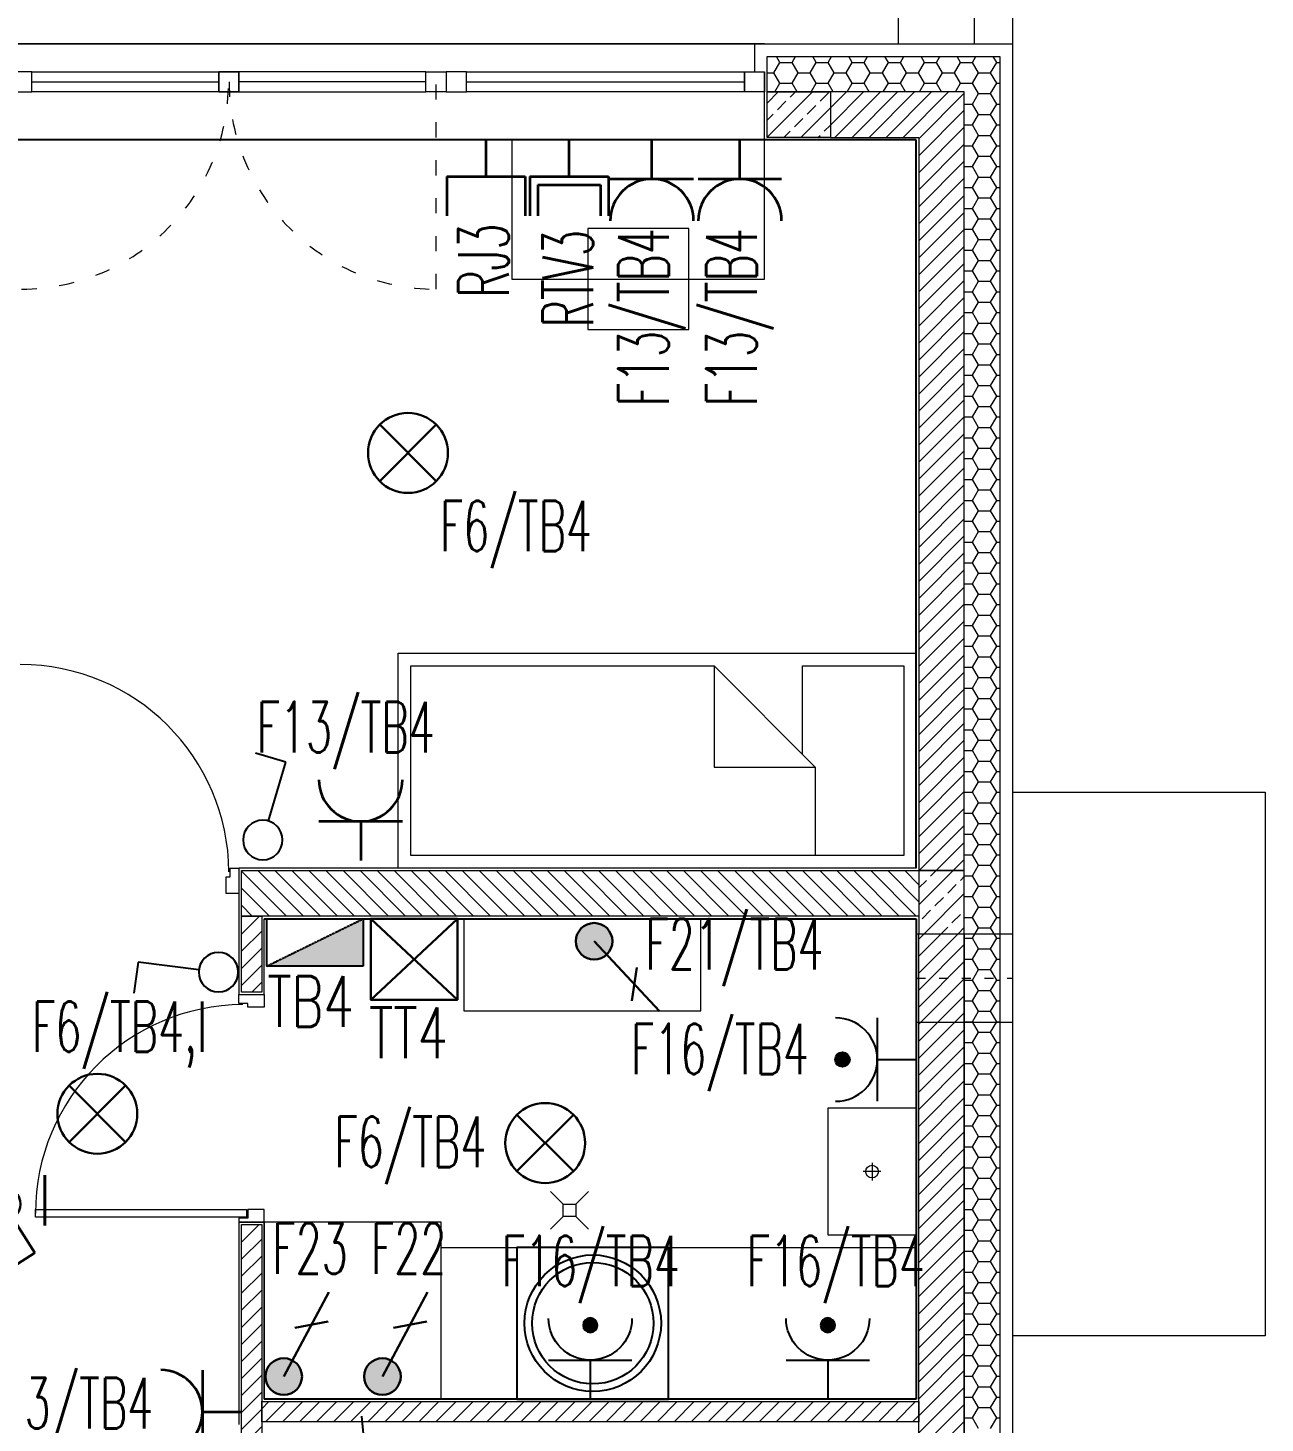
# Model space of a CAD drawing. Header units: millimetres. Extents: x 1780 to 154263, y -7240 to 17216.
# Drawn here: x 77399 to 77889, y 4032 to 4584 of the extents above; entities that cross this region are included whole.
import ezdxf

# ---------------------------------------------------------------- set-up
doc = ezdxf.new("R2010")
doc.units = ezdxf.units.MM
doc.linetypes.add('ACAD_ISO03W100', pattern=[30, 12, -18])
doc.linetypes.add('DASHED2', pattern=[0.375, 0.25, -0.125])
for name, color, linetype, lineweight in [('2d_SX_aranżacja drukowana', 200, 'Continuous', 5), ('2d_SX_aranżacja niedrukowana', 191, 'Continuous', 5), ('2d_SX_gruba przekroje', 90, 'Continuous', 20), ('2d_SX_instalacje', 200, 'Continuous', 9), ('2d_SX_instalacje szkic - wentylacja nawiew', 170, 'Continuous', 5), ('2d_SX_przebicia', 96, 'Continuous', 13), ('2d_SX_stolarka drzwiowa', 211, 'Continuous', 5), ('2d_SX_stolarka okienna', 5, 'Continuous', 5), ('2d_SX_stolarka okznaczenia', 251, 'Continuous', 5), ('2d_SX_szraf', 251, 'Continuous', 0), ('2d_SX_warstwy', 181, 'Continuous', 9), ('2d_SX_widok', 10, 'Continuous', 9)]:
    doc.layers.add(name, color=color, linetype=linetype, lineweight=lineweight)
doc.layers.add('2d_SX_powierzchnia', color=251, linetype='Continuous', plot=False)
doc.layers.add('2d_SX_rewizja 18 września', color=210, linetype='Continuous')
doc.layers.add('60 instalacje elektryka', color=10, linetype='Continuous')
doc.styles.add('OPIS', font='simplex.shx', dxfattribs={"width": 0.7, "height": 4})

# ---------------------------------------------------------------- blocks, each defined once
blk = doc.blocks.new('PDKLD A2')
at = {"layer": '2d_SX_szraf'}
h = blk.add_hatch(dxfattribs=at)
h.set_pattern_fill('ANSI31', color=8, scale=1.5, angle=180, style=0)
h.set_pattern_definition([(45, (8803.4214, -14783.1416), (-3.36759605, 3.36759605), [])])
h.paths.add_polyline_path([(82724, -11987.24), (82716, -11987.24), (82716, -11957.24), (82724, -11957.24)])
h = blk.add_hatch(dxfattribs=at)
h.set_pattern_fill('ANSI31', color=8, scale=1.5, angle=180, style=0)
h.set_pattern_definition([(45, (8803.4214, -14696.1416), (-3.36759605, 3.36759605), [])])
h.paths.add_polyline_path([(82724, -12207.24), (82716, -12207.24), (82716, -12079.24), (82724, -12079.24)])
h = blk.add_hatch(dxfattribs=at)
h.set_pattern_fill('ANSI31', color=8, scale=1.5, angle=90, style=0)
h.set_pattern_definition([(45, (8770.9214, -14573.4844), (-3.36759605, 3.36759605), [])])
h.paths.add_polyline_path([(82724, -12157.24), (82724, -12149.24), (82984, -12149.24), (82984, -12157.24)])
at = {"color": 8}
blk.add_lwpolyline([(82885, -12148.24), (82885, -12088.24), (82825, -12088.24), (82825, -12148.24), (82885, -12148.24)], close=True, dxfattribs=at)
for radius in [27, 24]:
    blk.add_circle((82855, -12118.24), radius, dxfattribs=at)
at = {"layer": '2d_SX_aranżacja drukowana', "color": 8, "ltscale": 5}
for p, q in [((82803.99, -11958.24), (82803.99, -11994.74)), ((82897.69, -11994.74), (82897.69, -11958.24)), ((82983, -11958.24), (82923, -11958.24)), ((82983, -12038.24), (82983, -11958.24)), ((82803.99, -11994.74), (82897.69, -11994.74)), ((82725, -12078.26), (82725, -12148.26)), ((82795, -12078.26), (82725, -12078.26)), ((82795, -12148.26), (82795, -12078.26)), ((82725, -12148.26), (82795, -12148.26))]:
    blk.add_line(p, q, dxfattribs=at)
blk.add_lwpolyline([(82948, -12083.24), (82983, -12083.24), (82983, -12033.24), (82948, -12033.24)], close=True, dxfattribs=at)
for points in [[(82965.5, -12054.74), (82965.5, -12061.74)], [(82969, -12058.24), (82962, -12058.24)]]:
    blk.add_lwpolyline(points, dxfattribs=at)
blk.add_circle((82965.5, -12058.24), 2.5, dxfattribs=at)
at = {"layer": '2d_SX_aranżacja niedrukowana', "color": 8}
for p, q in [((82795, -12088.24), (82795, -12088.24)), ((82795, -12088.24), (82983, -12088.24)), ((82983, -12088.24), (82983, -12088.24)), ((82983, -12088.24), (82983, -12088.24)), ((82983, -12088.24), (82983, -12088.24))]:
    blk.add_line(p, q, dxfattribs=at)
for points in [[(82823, -11650.24), (82823, -11705.24), (82923, -11705.24), (82923, -11650.24)], [(82893, -11725.24), (82893, -11685.24), (82853, -11685.24), (82853, -11725.24)], [(82778, -11938.24), (82778, -11853.24), (82983, -11853.24), (82983, -11938.24)]]:
    blk.add_lwpolyline(points, close=True, dxfattribs=at)
for points in [[(82943, -11933.24), (82783, -11933.24), (82783, -11858.24), (82903, -11858.24)], [(82903, -11858.24), (82943, -11898.24)], [(82903, -11858.24), (82903, -11898.24), (82943, -11898.24)], [(82938, -11893.24), (82938, -11858.24), (82978, -11858.24), (82978, -11933.24), (82943, -11933.24)], [(82943, -11898.24), (82943, -11933.24)]]:
    blk.add_lwpolyline(points, dxfattribs=at)
at = {"layer": '2d_SX_gruba przekroje', "color": 8}
for p, q in [((82923, -11612.24), (82919, -11612.24)), ((82919, -11612.24), (82919, -11623.24)), ((82923, -11612.24), (83021, -11612.24)), ((83021, -11612.24), (83021, -12711.24)), ((82919, -11623.24), (82923, -11623.24)), ((82923, -11650.24), (82923, -11623.24)), ((82983, -11650.24), (82923, -11650.24)), ((82983, -11938.24), (82983, -11650.24)), ((82725, -11938.24), (82715, -11938.24)), ((82715, -11938.24), (82715, -11988.24)), ((82983, -11938.24), (82725, -11938.24)), ((82725, -11988.24), (82725, -11958.24)), ((82725, -11958.24), (82983, -11958.24)), ((82983, -12148.24), (82983, -11958.24)), ((82715, -11988.24), (82725, -11988.24)), ((82725, -12078.24), (82715, -12078.24)), ((82715, -12078.24), (82715, -12148.24)), ((82725, -12148.24), (82725, -12078.24)), ((82715, -12148.24), (82715, -12158.24)), ((82983, -12148.24), (82725, -12148.24))]:
    blk.add_line(p, q, dxfattribs=at)
at = {"layer": '2d_SX_instalacje', "color": 8}
for points in [[(82843.26, -12071.09), (82838.26, -12066.09)], [(82848.26, -12071.09), (82853.26, -12066.09)], [(82843.26, -12076.09), (82838.26, -12081.09)], [(82848.26, -12076.09), (82853.26, -12081.09)]]:
    blk.add_lwpolyline(points, dxfattribs=at)
blk.add_lwpolyline([(82843.26, -12076.09), (82843.26, -12071.09), (82848.26, -12071.09), (82848.26, -12076.09)], close=True, dxfattribs=at)
at = {"layer": '2d_SX_instalacje szkic - wentylacja nawiew', "color": 8, "linetype": 'ACAD_ISO03W100', "ltscale": 0.3}
blk.add_line((82983, -11981.74), (83021, -11981.74), dxfattribs=at)
at = {"layer": '2d_SX_powierzchnia', "color": 8}
for p, q in [((82983, -11650.24), (82565, -11650.24)), ((82983, -11938.24), (82983, -11650.24)), ((82725, -11958.24), (82983, -11958.24)), ((82983, -11958.24), (82983, -12148.24)), ((82983, -12148.24), (82725, -12148.24))]:
    blk.add_line(p, q, dxfattribs=at)
at = {"layer": '2d_SX_przebicia', "color": 8}
for p, q in [((82983, -11964.24), (83021, -11964.24)), ((82983, -11999.24), (82983, -11964.24)), ((83021, -11964.24), (83021, -11999.24)), ((83021, -11999.24), (82983, -11999.24))]:
    blk.add_line(p, q, dxfattribs=at)
at = {"layer": '2d_SX_stolarka drzwiowa', "color": 8}
for points in [[(82711.5, -11938.24), (82715, -11938.24), (82715, -11948.24), (82710, -11948.24), (82710, -11941.74), (82711.5, -11941.74), (82711.5, -11938.24)], [(82715, -11991.74), (82715, -11988.24), (82725, -11988.24), (82725, -11993.24), (82718.5, -11993.24), (82718.5, -11991.74), (82715, -11991.74)], [(82718.5, -12073.24), (82718.5, -12076.74), (82715, -12076.74), (82715, -12078.24), (82725, -12078.24), (82725, -12073.24), (82718.5, -12073.24)]]:
    blk.add_lwpolyline(points, dxfattribs=at)
blk.add_lwpolyline([(82718, -12076.24), (82634.5, -12076.24), (82634.5, -12073.24), (82718, -12073.24)], close=True, dxfattribs=at)
at = {"layer": '2d_SX_stolarka okienna', "color": 8, "linetype": 'ACAD_ISO03W100', "ltscale": 0.5}
blk.add_line((82793, -11709.24), (82793, -11627.24), dxfattribs=at)
at = {"layer": '2d_SX_stolarka okienna', "color": 8}
for points in [[(82625, -11631.24), (82633, -11631.24), (82633, -11623.24), (82625, -11623.24), (82625, -11631.24)], [(82633, -11631.24), (82633, -11623.24), (82707, -11623.24), (82707, -11631.24)], [(82707, -11631.24), (82715, -11631.24), (82715, -11623.24), (82707, -11623.24), (82707, -11631.24)], [(82715, -11631.24), (82707, -11631.24), (82707, -11623.24), (82715, -11623.24), (82715, -11631.24)], [(82789, -11631.24), (82789, -11623.24), (82715, -11623.24), (82715, -11631.24)], [(82797, -11631.24), (82789, -11631.24), (82789, -11623.24), (82797, -11623.24), (82797, -11631.24)], [(82797, -11631.24), (82805, -11631.24), (82805, -11623.24), (82797, -11623.24), (82797, -11631.24)], [(82805, -11631.24), (82805, -11623.24), (82915, -11623.24), (82915, -11631.24)], [(82923, -11631.24), (82915, -11631.24), (82915, -11623.24), (82923, -11623.24), (82923, -11631.24)]]:
    blk.add_lwpolyline(points, close=True, dxfattribs=at)
for points in [[(82633, -11627.24), (82707, -11627.24)], [(82789, -11627.24), (82715, -11627.24)], [(82805, -11627.24), (82915, -11627.24)]]:
    blk.add_lwpolyline(points, dxfattribs=at)
at = {"layer": '2d_SX_stolarka okienna', "color": 8, "linetype": 'ACAD_ISO03W100', "ltscale": 0.5}
for centre, start, end in [((82628.84, -11627.17), 270.1168, 359.9514), ((82793.17, -11627.17), 180.0486, 269.8832)]:
    blk.add_arc(centre, 82.07, start, end, dxfattribs=at)
at = {"layer": '2d_SX_stolarka okznaczenia', "color": 8}
for centre, start, end in [((82628.58, -11940.16), 0.2975, 90.0508), ((82716.93, -12074.66), 90.2975, 180.0508)]:
    blk.add_arc(centre, 82.43, start, end, dxfattribs=at)
at = {"layer": '2d_SX_szraf', "color": 8}
blk.add_line((82976, -11612.24), (82976, -11359.24), dxfattribs=at)
at = {"layer": '2d_SX_szraf', "color": 8, "linetype": 'Continuous'}
for p, q in [((82926.69, -11623.67), (82929.07, -11619.54)), ((82929.07, -11619.54), (82927.74, -11617.24)), ((82929.08, -11619.54), (82933.84, -11619.54)), ((82933.84, -11619.54), (82935.17, -11617.24)), ((82936.22, -11623.67), (82933.84, -11619.54)), ((82940.98, -11623.67), (82943.36, -11619.54)), ((82943.36, -11619.54), (82942.03, -11617.24)), ((82943.36, -11619.54), (82948.13, -11619.54)), ((82948.12, -11619.54), (82949.46, -11617.24)), ((82950.51, -11623.67), (82948.12, -11619.54)), ((82955.27, -11623.67), (82957.65, -11619.54)), ((82957.65, -11619.54), (82956.32, -11617.24)), ((82957.65, -11619.54), (82962.41, -11619.54)), ((82962.41, -11619.54), (82963.74, -11617.24)), ((82964.79, -11623.67), (82962.41, -11619.54)), ((82969.56, -11623.67), (82971.94, -11619.54)), ((82971.94, -11619.54), (82970.61, -11617.24)), ((82971.94, -11619.54), (82976.7, -11619.54)), ((82976.7, -11619.54), (82978.03, -11617.24)), ((82979.08, -11623.67), (82976.7, -11619.54)), ((82983.84, -11623.67), (82986.22, -11619.54)), ((82986.22, -11619.54), (82984.89, -11617.24)), ((82986.23, -11619.54), (82990.99, -11619.54)), ((82990.99, -11619.54), (82992.32, -11617.24)), ((82993.37, -11623.67), (82990.99, -11619.54)), ((82998.13, -11623.67), (83000.51, -11619.54)), ((83000.51, -11619.54), (82999.18, -11617.24)), ((83000.51, -11619.54), (83005.28, -11619.54)), ((83005.27, -11619.54), (83006.61, -11617.24)), ((83007.66, -11623.67), (83005.27, -11619.54)), ((83012.42, -11623.67), (83014.8, -11619.54)), ((83014.8, -11619.54), (83013.47, -11617.24)), ((83014.8, -11619.54), (83016, -11619.54)), ((82924, -11623.67), (82926.69, -11623.67)), ((82929.07, -11627.79), (82926.69, -11623.67)), ((82933.84, -11627.79), (82936.22, -11623.67)), ((82936.22, -11623.67), (82940.98, -11623.67)), ((82943.36, -11627.79), (82940.98, -11623.67)), ((82948.12, -11627.79), (82950.51, -11623.67)), ((82950.51, -11623.67), (82955.27, -11623.67)), ((82957.65, -11627.79), (82955.27, -11623.67)), ((82962.41, -11627.79), (82964.79, -11623.67)), ((82964.79, -11623.67), (82969.56, -11623.67)), ((82971.94, -11627.79), (82969.56, -11623.67)), ((82976.7, -11627.79), (82979.08, -11623.67)), ((82979.08, -11623.67), (82983.84, -11623.67)), ((82986.22, -11627.79), (82983.84, -11623.67)), ((82990.99, -11627.79), (82993.37, -11623.67)), ((82993.37, -11623.67), (82998.13, -11623.67)), ((83000.51, -11627.79), (82998.13, -11623.67)), ((83005.27, -11627.79), (83007.66, -11623.67)), ((83007.66, -11623.67), (83012.42, -11623.67)), ((83014.8, -11627.79), (83012.42, -11623.67)), ((82924, -11635.65), (82928.41, -11631.24)), ((82924, -11649.12), (82941.88, -11631.24)), ((82927.09, -11631.24), (82929.07, -11627.79)), ((82929.08, -11627.79), (82933.84, -11627.79)), ((82933.12, -11633.27), (82935.15, -11631.24)), ((82935.83, -11631.24), (82933.84, -11627.79)), ((82941.37, -11631.24), (82943.36, -11627.79)), ((82943.36, -11627.79), (82948.13, -11627.79)), ((82944.9, -11634.95), (82948.27, -11631.58)), ((82950.11, -11631.24), (82948.12, -11627.79)), ((82949, -11637.59), (82955.35, -11631.24)), ((82949, -11644.32), (82962.09, -11631.24)), ((82950.82, -11649.24), (82968.82, -11631.24)), ((82955.66, -11631.24), (82957.65, -11627.79)), ((82957.56, -11649.24), (82975.56, -11631.24)), ((82957.65, -11627.79), (82962.41, -11627.79)), ((82964.4, -11631.24), (82962.41, -11627.79)), ((82964.3, -11649.24), (82982.3, -11631.24)), ((82969.95, -11631.24), (82971.94, -11627.79)), ((82971.03, -11649.24), (82989.03, -11631.24)), ((82971.94, -11627.79), (82976.7, -11627.79)), ((82978.69, -11631.24), (82976.7, -11627.79)), ((82977.77, -11649.24), (82995.77, -11631.24)), ((82984, -11649.73), (83002, -11631.73)), ((82984.24, -11631.24), (82986.22, -11627.79)), ((82986.23, -11627.79), (82990.99, -11627.79)), ((82992.98, -11631.24), (82990.99, -11627.79)), ((82998.52, -11631.24), (83000.51, -11627.79)), ((83000.51, -11627.79), (83005.28, -11627.79)), ((83007.66, -11631.91), (83005.27, -11627.79)), ((83005.27, -11636.04), (83007.66, -11631.91)), ((83007.66, -11631.91), (83012.42, -11631.91)), ((83012.42, -11631.91), (83014.8, -11627.79)), ((83014.8, -11636.04), (83012.42, -11631.91)), ((83014.8, -11627.79), (83016, -11627.79)), ((82928.06, -11638.32), (82931.43, -11634.95)), ((82937.35, -11649.24), (82949, -11637.59)), ((82939.85, -11640), (82943.22, -11636.64)), ((83002, -11636.04), (83005.28, -11636.04)), ((83007.66, -11640.16), (83005.27, -11636.04)), ((83012.42, -11640.16), (83014.8, -11636.04)), ((83014.8, -11636.04), (83016, -11636.04)), ((82924, -11642.38), (82926.38, -11640)), ((82934.8, -11645.05), (82938.17, -11641.69)), ((82984, -11656.47), (83002, -11638.47)), ((83005.27, -11644.29), (83007.66, -11640.16)), ((83007.66, -11640.16), (83012.42, -11640.16)), ((83014.8, -11644.29), (83012.42, -11640.16)), ((82930.62, -11649.24), (82933.12, -11646.74)), ((82944.09, -11649.24), (82944.9, -11648.42)), ((82946.59, -11646.74), (82949, -11644.32)), ((82984, -11663.2), (83002, -11645.2)), ((83002, -11644.29), (83005.28, -11644.29)), ((83007.66, -11648.41), (83005.27, -11644.29)), ((83005.27, -11652.54), (83007.66, -11648.41)), ((83007.66, -11648.41), (83012.42, -11648.41)), ((83012.42, -11648.41), (83014.8, -11644.29)), ((83014.8, -11652.54), (83012.42, -11648.41)), ((83014.8, -11644.29), (83016, -11644.29)), ((82984, -11669.94), (83002, -11651.94)), ((83002, -11652.54), (83005.28, -11652.54)), ((83007.66, -11656.66), (83005.27, -11652.54)), ((83012.42, -11656.66), (83014.8, -11652.54)), ((83014.8, -11652.54), (83016, -11652.54)), ((82984, -11676.67), (83002, -11658.67)), ((83005.27, -11660.79), (83007.66, -11656.66)), ((83007.66, -11656.66), (83012.42, -11656.66)), ((83014.8, -11660.79), (83012.42, -11656.66)), ((82984, -11683.41), (83002, -11665.41)), ((83002, -11660.79), (83005.28, -11660.79)), ((83007.66, -11664.91), (83005.27, -11660.79)), ((83005.27, -11669.03), (83007.66, -11664.91)), ((83007.66, -11664.91), (83012.42, -11664.91)), ((83012.42, -11664.91), (83014.8, -11660.79)), ((83014.8, -11669.03), (83012.42, -11664.91)), ((83014.8, -11660.79), (83016, -11660.79)), ((83002, -11669.03), (83005.28, -11669.03)), ((83007.66, -11673.16), (83005.27, -11669.03)), ((83012.42, -11673.16), (83014.8, -11669.03)), ((83014.8, -11669.03), (83016, -11669.03)), ((82984, -11690.14), (83002, -11672.14)), ((83005.27, -11677.28), (83007.66, -11673.16)), ((83007.66, -11673.16), (83012.42, -11673.16)), ((83014.8, -11677.28), (83012.42, -11673.16)), ((82984, -11696.88), (83002, -11678.88)), ((83002, -11677.28), (83005.28, -11677.28)), ((83007.66, -11681.41), (83005.27, -11677.28)), ((83005.27, -11685.53), (83007.66, -11681.41)), ((83007.66, -11681.41), (83012.42, -11681.41)), ((83012.42, -11681.41), (83014.8, -11677.28)), ((83014.8, -11685.53), (83012.42, -11681.41)), ((83014.8, -11677.28), (83016, -11677.28)), ((82984, -11703.62), (83002, -11685.62)), ((83002, -11685.53), (83005.28, -11685.53)), ((83007.66, -11689.66), (83005.27, -11685.53)), ((83012.42, -11689.66), (83014.8, -11685.53)), ((83014.8, -11685.53), (83016, -11685.53)), ((82984, -11710.35), (83002, -11692.35)), ((83005.27, -11693.78), (83007.66, -11689.66)), ((83007.66, -11689.66), (83012.42, -11689.66)), ((83014.8, -11693.78), (83012.42, -11689.66)), ((83002, -11693.78), (83005.28, -11693.78)), ((83007.66, -11697.91), (83005.27, -11693.78)), ((83005.27, -11702.03), (83007.66, -11697.91)), ((83007.66, -11697.91), (83012.42, -11697.91)), ((83012.42, -11697.91), (83014.8, -11693.78)), ((83014.8, -11702.03), (83012.42, -11697.91)), ((83014.8, -11693.78), (83016, -11693.78)), ((82984, -11717.09), (83002, -11699.09)), ((83002, -11702.03), (83005.28, -11702.03)), ((83007.66, -11706.15), (83005.27, -11702.03)), ((83012.42, -11706.15), (83014.8, -11702.03)), ((83014.8, -11702.03), (83016, -11702.03)), ((82984, -11723.82), (83002, -11705.82)), ((83005.27, -11710.28), (83007.66, -11706.15)), ((83007.66, -11706.15), (83012.42, -11706.15)), ((83014.8, -11710.28), (83012.42, -11706.15)), ((82984, -11730.56), (83002, -11712.56)), ((83002, -11710.28), (83005.28, -11710.28)), ((83007.66, -11714.4), (83005.27, -11710.28)), ((83005.27, -11718.53), (83007.66, -11714.4)), ((83007.66, -11714.4), (83012.42, -11714.4)), ((83012.42, -11714.4), (83014.8, -11710.28)), ((83014.8, -11718.53), (83012.42, -11714.4)), ((83014.8, -11710.28), (83016, -11710.28)), ((82984, -11737.29), (83002, -11719.29)), ((83002, -11718.53), (83005.28, -11718.53)), ((83007.66, -11722.65), (83005.27, -11718.53)), ((83012.42, -11722.65), (83014.8, -11718.53)), ((83014.8, -11718.53), (83016, -11718.53)), ((82984, -11744.03), (83002, -11726.03)), ((83005.27, -11726.78), (83007.66, -11722.65)), ((83007.66, -11722.65), (83012.42, -11722.65)), ((83014.8, -11726.78), (83012.42, -11722.65)), ((83002, -11726.78), (83005.28, -11726.78)), ((83007.66, -11730.9), (83005.27, -11726.78)), ((83005.27, -11735.03), (83007.66, -11730.9)), ((83007.66, -11730.9), (83012.42, -11730.9)), ((83012.42, -11730.9), (83014.8, -11726.78)), ((83014.8, -11735.03), (83012.42, -11730.9)), ((83014.8, -11726.78), (83016, -11726.78)), ((82984, -11750.76), (83002, -11732.76)), ((83002, -11735.03), (83005.28, -11735.03)), ((83007.66, -11739.15), (83005.27, -11735.03)), ((83012.42, -11739.15), (83014.8, -11735.03)), ((83014.8, -11735.03), (83016, -11735.03)), ((82984, -11757.5), (83002, -11739.5)), ((83005.27, -11743.27), (83007.66, -11739.15)), ((83007.66, -11739.15), (83012.42, -11739.15)), ((83014.8, -11743.27), (83012.42, -11739.15)), ((82984, -11764.23), (83002, -11746.23)), ((83002, -11743.27), (83005.28, -11743.27)), ((83007.66, -11747.4), (83005.27, -11743.27)), ((83005.27, -11751.52), (83007.66, -11747.4)), ((83007.66, -11747.4), (83012.42, -11747.4)), ((83012.42, -11747.4), (83014.8, -11743.27)), ((83014.8, -11751.52), (83012.42, -11747.4)), ((83014.8, -11743.27), (83016, -11743.27)), ((82984, -11770.97), (83002, -11752.97)), ((83002, -11751.52), (83005.28, -11751.52)), ((83007.66, -11755.65), (83005.27, -11751.52)), ((83012.42, -11755.65), (83014.8, -11751.52)), ((83014.8, -11751.52), (83016, -11751.52)), ((83005.27, -11759.77), (83007.66, -11755.65)), ((83007.66, -11755.65), (83012.42, -11755.65)), ((83014.8, -11759.77), (83012.42, -11755.65)), ((82984, -11777.7), (83002, -11759.7)), ((83002, -11759.77), (83005.28, -11759.77)), ((83007.66, -11763.9), (83005.27, -11759.77)), ((83005.27, -11768.02), (83007.66, -11763.9)), ((83007.66, -11763.9), (83012.42, -11763.9)), ((83012.42, -11763.9), (83014.8, -11759.77)), ((83014.8, -11768.02), (83012.42, -11763.9)), ((83014.8, -11759.77), (83016, -11759.77)), ((82984, -11784.44), (83002, -11766.44)), ((83002, -11768.02), (83005.28, -11768.02)), ((83007.66, -11772.15), (83005.27, -11768.02)), ((83012.42, -11772.15), (83014.8, -11768.02)), ((83014.8, -11768.02), (83016, -11768.02)), ((82984, -11791.17), (83002, -11773.17)), ((83005.27, -11776.27), (83007.66, -11772.15)), ((83007.66, -11772.15), (83012.42, -11772.15)), ((83014.8, -11776.27), (83012.42, -11772.15)), ((82984, -11797.91), (83002, -11779.91)), ((83002, -11776.27), (83005.28, -11776.27)), ((83007.66, -11780.39), (83005.27, -11776.27)), ((83005.27, -11784.52), (83007.66, -11780.39)), ((83007.66, -11780.39), (83012.42, -11780.39)), ((83012.42, -11780.39), (83014.8, -11776.27)), ((83014.8, -11784.52), (83012.42, -11780.39)), ((83014.8, -11776.27), (83016, -11776.27)), ((82984, -11804.64), (83002, -11786.64)), ((83002, -11784.52), (83005.28, -11784.52)), ((83007.66, -11788.64), (83005.27, -11784.52)), ((83012.42, -11788.64), (83014.8, -11784.52)), ((83014.8, -11784.52), (83016, -11784.52)), ((83005.27, -11792.77), (83007.66, -11788.64)), ((83007.66, -11788.64), (83012.42, -11788.64)), ((83014.8, -11792.77), (83012.42, -11788.64)), ((82984, -11811.38), (83002, -11793.38)), ((83002, -11792.77), (83005.28, -11792.77)), ((83007.66, -11796.89), (83005.27, -11792.77)), ((83005.27, -11801.02), (83007.66, -11796.89)), ((83007.66, -11796.89), (83012.42, -11796.89)), ((83012.42, -11796.89), (83014.8, -11792.77)), ((83014.8, -11801.02), (83012.42, -11796.89)), ((83014.8, -11792.77), (83016, -11792.77)), ((82984, -11818.11), (83002, -11800.11)), ((83002, -11801.02), (83005.28, -11801.02)), ((83007.66, -11805.14), (83005.27, -11801.02)), ((83012.42, -11805.14), (83014.8, -11801.02)), ((83014.8, -11801.02), (83016, -11801.02)), ((82984, -11824.85), (83002, -11806.85)), ((83005.27, -11809.27), (83007.66, -11805.14)), ((83007.66, -11805.14), (83012.42, -11805.14)), ((83014.8, -11809.27), (83012.42, -11805.14)), ((82984, -11831.58), (83002, -11813.58)), ((83002, -11809.27), (83005.28, -11809.27)), ((83007.66, -11813.39), (83005.27, -11809.27)), ((83005.27, -11817.51), (83007.66, -11813.39)), ((83007.66, -11813.39), (83012.42, -11813.39)), ((83012.42, -11813.39), (83014.8, -11809.27)), ((83014.8, -11817.51), (83012.42, -11813.39)), ((83014.8, -11809.27), (83016, -11809.27)), ((83002, -11817.51), (83005.28, -11817.51)), ((83007.66, -11821.64), (83005.27, -11817.51)), ((83012.42, -11821.64), (83014.8, -11817.51)), ((83014.8, -11817.51), (83016, -11817.51)), ((82984, -11838.32), (83002, -11820.32)), ((83005.27, -11825.76), (83007.66, -11821.64)), ((83007.66, -11821.64), (83012.42, -11821.64)), ((83014.8, -11825.76), (83012.42, -11821.64)), ((82984, -11845.05), (83002, -11827.05)), ((83002, -11825.76), (83005.28, -11825.76)), ((83007.66, -11829.89), (83005.27, -11825.76)), ((83005.27, -11834.01), (83007.66, -11829.89)), ((83007.66, -11829.89), (83012.42, -11829.89)), ((83012.42, -11829.89), (83014.8, -11825.76)), ((83014.8, -11834.01), (83012.42, -11829.89)), ((83014.8, -11825.76), (83016, -11825.76)), ((82984, -11851.79), (83002, -11833.79)), ((83002, -11834.01), (83005.28, -11834.01)), ((83007.66, -11838.14), (83005.27, -11834.01)), ((83012.42, -11838.14), (83014.8, -11834.01)), ((83014.8, -11834.01), (83016, -11834.01)), ((82984, -11858.52), (83002, -11840.52)), ((83005.27, -11842.26), (83007.66, -11838.14)), ((83007.66, -11838.14), (83012.42, -11838.14)), ((83014.8, -11842.26), (83012.42, -11838.14)), ((82984, -11865.26), (83002, -11847.26)), ((83002, -11842.26), (83005.28, -11842.26)), ((83007.66, -11846.39), (83005.27, -11842.26)), ((83005.27, -11850.51), (83007.66, -11846.39)), ((83007.66, -11846.39), (83012.42, -11846.39)), ((83012.42, -11846.39), (83014.8, -11842.26)), ((83014.8, -11850.51), (83012.42, -11846.39)), ((83014.8, -11842.26), (83016, -11842.26)), ((83002, -11850.51), (83005.28, -11850.51)), ((83007.66, -11854.63), (83005.27, -11850.51)), ((83012.42, -11854.63), (83014.8, -11850.51)), ((83014.8, -11850.51), (83016, -11850.51)), ((82984, -11872), (83002, -11854)), ((83005.27, -11858.76), (83007.66, -11854.63)), ((83007.66, -11854.63), (83012.42, -11854.63)), ((83014.8, -11858.76), (83012.42, -11854.63)), ((82984, -11878.73), (83002, -11860.73)), ((83002, -11858.76), (83005.28, -11858.76)), ((83007.66, -11862.88), (83005.27, -11858.76)), ((83005.27, -11867.01), (83007.66, -11862.88)), ((83007.66, -11862.88), (83012.42, -11862.88)), ((83012.42, -11862.88), (83014.8, -11858.76)), ((83014.8, -11867.01), (83012.42, -11862.88)), ((83014.8, -11858.76), (83016, -11858.76)), ((82984, -11885.47), (83002, -11867.47)), ((83002, -11867.01), (83005.28, -11867.01)), ((83007.66, -11871.13), (83005.27, -11867.01)), ((83012.42, -11871.13), (83014.8, -11867.01)), ((83014.8, -11867.01), (83016, -11867.01)), ((82984, -11892.2), (83002, -11874.2)), ((83005.27, -11875.26), (83007.66, -11871.13)), ((83007.66, -11871.13), (83012.42, -11871.13)), ((83014.8, -11875.26), (83012.42, -11871.13)), ((83002, -11875.26), (83005.28, -11875.26)), ((83007.66, -11879.38), (83005.27, -11875.26)), ((83005.27, -11883.51), (83007.66, -11879.38)), ((83007.66, -11879.38), (83012.42, -11879.38)), ((83012.42, -11879.38), (83014.8, -11875.26)), ((83014.8, -11883.51), (83012.42, -11879.38)), ((83014.8, -11875.26), (83016, -11875.26)), ((82984, -11898.94), (83002, -11880.94)), ((83002, -11883.51), (83005.28, -11883.51)), ((83007.66, -11887.63), (83005.27, -11883.51)), ((83012.42, -11887.63), (83014.8, -11883.51)), ((83014.8, -11883.51), (83016, -11883.51)), ((82984, -11905.67), (83002, -11887.67)), ((83002, -11891.75), (83005.28, -11891.75)), ((83005.27, -11891.75), (83007.66, -11887.63)), ((83007.66, -11895.88), (83005.27, -11891.75)), ((83007.66, -11887.63), (83012.42, -11887.63)), ((83014.8, -11891.75), (83012.42, -11887.63)), ((83012.42, -11895.88), (83014.8, -11891.75)), ((83014.8, -11891.75), (83016, -11891.75)), ((82984, -11912.41), (83002, -11894.41)), ((83005.27, -11900), (83007.66, -11895.88)), ((83007.66, -11895.88), (83012.42, -11895.88)), ((83014.8, -11900), (83012.42, -11895.88)), ((82984, -11919.14), (83002, -11901.14)), ((83002, -11900), (83005.28, -11900)), ((83007.66, -11904.13), (83005.27, -11900)), ((83012.42, -11904.13), (83014.8, -11900)), ((83014.8, -11900), (83016, -11900)), ((82984, -11925.88), (83002, -11907.88)), ((83002, -11908.25), (83005.28, -11908.25)), ((83005.27, -11908.25), (83007.66, -11904.13)), ((83007.66, -11912.38), (83005.27, -11908.25)), ((83007.66, -11904.13), (83012.42, -11904.13)), ((83014.8, -11908.25), (83012.42, -11904.13)), ((83012.42, -11912.38), (83014.8, -11908.25)), ((83014.8, -11908.25), (83016, -11908.25)), ((83005.27, -11916.5), (83007.66, -11912.38)), ((83007.66, -11912.38), (83012.42, -11912.38)), ((83014.8, -11916.5), (83012.42, -11912.38)), ((82984, -11932.61), (83002, -11914.61)), ((83002, -11916.5), (83005.28, -11916.5)), ((83007.66, -11920.63), (83005.27, -11916.5)), ((83012.42, -11920.63), (83014.8, -11916.5)), ((83014.8, -11916.5), (83016, -11916.5)), ((82984.11, -11939.24), (83002, -11921.35)), ((83002, -11924.75), (83005.28, -11924.75)), ((83005.27, -11924.75), (83007.66, -11920.63)), ((83007.66, -11928.87), (83005.27, -11924.75)), ((83007.66, -11920.63), (83012.42, -11920.63)), ((83014.8, -11924.75), (83012.42, -11920.63)), ((83012.42, -11928.87), (83014.8, -11924.75)), ((83014.8, -11924.75), (83016, -11924.75)), ((82990.85, -11939.24), (83002, -11928.08)), ((83005.27, -11933), (83007.66, -11928.87)), ((83007.66, -11928.87), (83012.42, -11928.87)), ((83014.8, -11933), (83012.42, -11928.87)), ((82997.58, -11939.24), (83002, -11934.82)), ((83002, -11933), (83005.28, -11933)), ((83007.66, -11937.12), (83005.27, -11933)), ((83012.42, -11937.12), (83014.8, -11933)), ((83014.8, -11933), (83016, -11933)), ((82733.77, -11957.24), (82716, -11939.47)), ((82740.5, -11957.24), (82722.5, -11939.24)), ((82747.24, -11957.24), (82729.24, -11939.24)), ((82753.97, -11957.24), (82735.97, -11939.24)), ((82760.71, -11957.24), (82742.71, -11939.24)), ((82767.44, -11957.24), (82749.44, -11939.24)), ((82774.18, -11957.24), (82756.18, -11939.24)), ((82780.91, -11957.24), (82762.91, -11939.24)), ((82787.65, -11957.24), (82769.65, -11939.24)), ((82794.39, -11957.24), (82776.39, -11939.24)), ((82801.12, -11957.24), (82783.12, -11939.24)), ((82807.86, -11957.24), (82789.86, -11939.24)), ((82814.59, -11957.24), (82796.59, -11939.24)), ((82821.33, -11957.24), (82803.33, -11939.24)), ((82828.06, -11957.24), (82810.06, -11939.24)), ((82834.8, -11957.24), (82816.8, -11939.24)), ((82841.53, -11957.24), (82823.53, -11939.24)), ((82848.27, -11957.24), (82830.27, -11939.24)), ((82855, -11957.24), (82837, -11939.24)), ((82861.74, -11957.24), (82843.74, -11939.24)), ((82868.47, -11957.24), (82850.47, -11939.24)), ((82875.21, -11957.24), (82857.21, -11939.24)), ((82881.94, -11957.24), (82863.94, -11939.24)), ((82888.68, -11957.24), (82870.68, -11939.24)), ((82895.41, -11957.24), (82877.41, -11939.24)), ((82902.15, -11957.24), (82884.15, -11939.24)), ((82908.88, -11957.24), (82890.88, -11939.24)), ((82915.62, -11957.24), (82897.62, -11939.24)), ((82922.35, -11957.24), (82904.35, -11939.24)), ((82929.09, -11957.24), (82911.09, -11939.24)), ((82935.82, -11957.24), (82917.82, -11939.24)), ((82942.56, -11957.24), (82924.56, -11939.24)), ((82949.29, -11957.24), (82931.29, -11939.24)), ((82956.03, -11957.24), (82938.03, -11939.24)), ((82962.77, -11957.24), (82944.77, -11939.24)), ((82969.5, -11957.24), (82951.5, -11939.24)), ((82976.24, -11957.24), (82958.24, -11939.24)), ((82982.97, -11957.24), (82964.97, -11939.24)), ((82984, -11951.53), (82971.71, -11939.24)), ((82984, -11944.8), (82978.44, -11939.24)), ((82984, -11939.35), (82984.11, -11939.24)), ((82984, -11952.82), (82997.58, -11939.24)), ((82988.68, -11941.4), (82990.85, -11939.24)), ((83002, -11941.25), (83005.28, -11941.25)), ((83005.27, -11941.25), (83007.66, -11937.12)), ((83007.66, -11945.37), (83005.27, -11941.25)), ((83007.66, -11937.12), (83012.42, -11937.12)), ((83014.8, -11941.25), (83012.42, -11937.12)), ((83012.42, -11945.37), (83014.8, -11941.25)), ((83014.8, -11941.25), (83016, -11941.25)), ((82727.03, -11957.24), (82716, -11946.2)), ((82984, -11946.08), (82987, -11943.09)), ((82995.42, -11948.14), (82998.78, -11944.77)), ((83000.47, -11943.09), (83002, -11941.55)), ((83005.27, -11949.5), (83007.66, -11945.37)), ((83007.66, -11945.37), (83012.42, -11945.37)), ((83014.8, -11949.5), (83012.42, -11945.37)), ((82986.05, -11964.24), (83002, -11948.29)), ((82990.37, -11953.19), (82993.73, -11949.82)), ((83002, -11949.5), (83005.28, -11949.5)), ((83007.66, -11953.62), (83005.27, -11949.5)), ((83012.42, -11953.62), (83014.8, -11949.5)), ((83014.8, -11949.5), (83016, -11949.5)), ((82720.3, -11957.24), (82716, -11952.94)), ((82985.31, -11958.24), (82988.68, -11954.87)), ((82997.1, -11959.92), (83000.47, -11956.56)), ((83002, -11957.75), (83005.28, -11957.75)), ((83005.27, -11957.75), (83007.66, -11953.62)), ((83007.66, -11961.87), (83005.27, -11957.75)), ((83007.66, -11953.62), (83012.42, -11953.62)), ((83014.8, -11957.75), (83012.42, -11953.62)), ((83012.42, -11961.87), (83014.8, -11957.75)), ((83014.8, -11957.75), (83016, -11957.75)), ((82992.79, -11964.24), (82995.42, -11961.61)), ((82999.53, -11964.24), (83002, -11961.76)), ((83005.27, -11965.99), (83007.66, -11961.87)), ((83007.66, -11961.87), (83012.42, -11961.87)), ((83014.8, -11965.99), (83012.42, -11961.87)), ((82984, -11966.29), (82986.05, -11964.24)), ((82984, -11973.02), (82992.79, -11964.24)), ((82984, -11979.76), (82999.53, -11964.24)), ((82984, -11986.49), (83002, -11968.49)), ((83002, -11965.99), (83005.28, -11965.99)), ((83007.66, -11970.12), (83005.27, -11965.99)), ((83012.42, -11970.12), (83014.8, -11965.99)), ((83014.8, -11965.99), (83016, -11965.99)), ((83002, -11974.24), (83005.28, -11974.24)), ((83005.27, -11974.24), (83007.66, -11970.12)), ((83007.66, -11978.37), (83005.27, -11974.24)), ((83007.66, -11970.12), (83012.42, -11970.12)), ((83014.8, -11974.24), (83012.42, -11970.12)), ((83012.42, -11978.37), (83014.8, -11974.24)), ((83014.8, -11974.24), (83016, -11974.24)), ((82984, -11993.23), (83002, -11975.23)), ((83005.27, -11982.49), (83007.66, -11978.37)), ((83007.66, -11978.37), (83012.42, -11978.37)), ((83014.8, -11982.49), (83012.42, -11978.37)), ((82984, -11999.96), (83002, -11981.96)), ((83002, -11982.49), (83005.28, -11982.49)), ((83007.66, -11986.62), (83005.27, -11982.49)), ((83012.42, -11986.62), (83014.8, -11982.49)), ((83014.8, -11982.49), (83016, -11982.49)), ((82984, -12006.7), (83002, -11988.7)), ((83002, -11990.74), (83005.28, -11990.74)), ((83005.27, -11990.74), (83007.66, -11986.62)), ((83007.66, -11994.87), (83005.27, -11990.74)), ((83007.66, -11986.62), (83012.42, -11986.62)), ((83014.8, -11990.74), (83012.42, -11986.62)), ((83012.42, -11994.87), (83014.8, -11990.74)), ((83014.8, -11990.74), (83016, -11990.74)), ((82984, -12013.43), (83002, -11995.43)), ((83005.27, -11998.99), (83007.66, -11994.87)), ((83007.66, -11994.87), (83012.42, -11994.87)), ((83014.8, -11998.99), (83012.42, -11994.87)), ((83002, -11998.99), (83005.28, -11998.99)), ((83007.66, -12003.11), (83005.27, -11998.99)), ((83012.42, -12003.11), (83014.8, -11998.99)), ((83014.8, -11998.99), (83016, -11998.99)), ((82984, -12020.17), (83002, -12002.17)), ((83002, -12007.24), (83005.28, -12007.24)), ((83005.27, -12007.24), (83007.66, -12003.11)), ((83007.66, -12011.36), (83005.27, -12007.24)), ((83007.66, -12003.11), (83012.42, -12003.11)), ((83014.8, -12007.24), (83012.42, -12003.11)), ((83012.42, -12011.36), (83014.8, -12007.24)), ((83014.8, -12007.24), (83016, -12007.24)), ((82984, -12026.9), (83002, -12008.9)), ((83005.27, -12015.49), (83007.66, -12011.36)), ((83007.66, -12011.36), (83012.42, -12011.36)), ((83014.8, -12015.49), (83012.42, -12011.36)), ((82984, -12033.64), (83002, -12015.64)), ((83002, -12015.49), (83005.28, -12015.49)), ((83007.66, -12019.61), (83005.27, -12015.49)), ((83012.42, -12019.61), (83014.8, -12015.49)), ((83014.8, -12015.49), (83016, -12015.49)), ((82984, -12040.37), (83002, -12022.37)), ((83002, -12023.74), (83005.28, -12023.74)), ((83005.27, -12023.74), (83007.66, -12019.61)), ((83007.66, -12027.86), (83005.27, -12023.74)), ((83007.66, -12019.61), (83012.42, -12019.61)), ((83014.8, -12023.74), (83012.42, -12019.61)), ((83012.42, -12027.86), (83014.8, -12023.74)), ((83014.8, -12023.74), (83016, -12023.74)), ((82984, -12047.11), (83002, -12029.11)), ((83005.27, -12031.99), (83007.66, -12027.86)), ((83007.66, -12027.86), (83012.42, -12027.86)), ((83014.8, -12031.99), (83012.42, -12027.86)), ((83002, -12031.99), (83005.28, -12031.99)), ((83007.66, -12036.11), (83005.27, -12031.99)), ((83012.42, -12036.11), (83014.8, -12031.99)), ((83014.8, -12031.99), (83016, -12031.99)), ((82984, -12053.85), (83002, -12035.85)), ((83002, -12040.23), (83005.28, -12040.23)), ((83005.27, -12040.23), (83007.66, -12036.11)), ((83007.66, -12044.36), (83005.27, -12040.23)), ((83007.66, -12036.11), (83012.42, -12036.11)), ((83014.8, -12040.23), (83012.42, -12036.11)), ((83012.42, -12044.36), (83014.8, -12040.23)), ((83014.8, -12040.23), (83016, -12040.23)), ((82984, -12060.58), (83002, -12042.58)), ((83005.27, -12048.48), (83007.66, -12044.36)), ((83007.66, -12044.36), (83012.42, -12044.36)), ((83014.8, -12048.48), (83012.42, -12044.36)), ((82984, -12067.32), (83002, -12049.32)), ((83002, -12048.48), (83005.28, -12048.48)), ((83007.66, -12052.61), (83005.27, -12048.48)), ((83012.42, -12052.61), (83014.8, -12048.48)), ((83014.8, -12048.48), (83016, -12048.48)), ((82984, -12074.05), (83002, -12056.05)), ((83002, -12056.73), (83005.28, -12056.73)), ((83005.27, -12056.73), (83007.66, -12052.61)), ((83007.66, -12060.86), (83005.27, -12056.73)), ((83007.66, -12052.61), (83012.42, -12052.61)), ((83014.8, -12056.73), (83012.42, -12052.61)), ((83012.42, -12060.86), (83014.8, -12056.73)), ((83014.8, -12056.73), (83016, -12056.73)), ((82984, -12080.79), (83002, -12062.79)), ((83005.27, -12064.98), (83007.66, -12060.86)), ((83007.66, -12060.86), (83012.42, -12060.86)), ((83014.8, -12064.98), (83012.42, -12060.86)), ((83002, -12064.98), (83005.28, -12064.98)), ((83007.66, -12069.11), (83005.27, -12064.98)), ((83012.42, -12069.11), (83014.8, -12064.98)), ((83014.8, -12064.98), (83016, -12064.98)), ((82984, -12087.52), (83002, -12069.52)), ((83002, -12073.23), (83005.28, -12073.23)), ((83005.27, -12073.23), (83007.66, -12069.11)), ((83007.66, -12077.35), (83005.27, -12073.23)), ((83007.66, -12069.11), (83012.42, -12069.11)), ((83014.8, -12073.23), (83012.42, -12069.11)), ((83012.42, -12077.35), (83014.8, -12073.23)), ((83014.8, -12073.23), (83016, -12073.23)), ((82984, -12094.26), (83002, -12076.26)), ((83005.27, -12081.48), (83007.66, -12077.35)), ((83007.66, -12077.35), (83012.42, -12077.35)), ((83014.8, -12081.48), (83012.42, -12077.35)), ((82984, -12100.99), (83002, -12082.99)), ((83002, -12081.48), (83005.28, -12081.48)), ((83007.66, -12085.6), (83005.27, -12081.48)), ((83012.42, -12085.6), (83014.8, -12081.48)), ((83014.8, -12081.48), (83016, -12081.48)), ((82984, -12107.73), (83002, -12089.73)), ((83002, -12089.73), (83005.28, -12089.73)), ((83005.27, -12089.73), (83007.66, -12085.6)), ((83007.66, -12093.85), (83005.27, -12089.73)), ((83007.66, -12085.6), (83012.42, -12085.6)), ((83014.8, -12089.73), (83012.42, -12085.6)), ((83012.42, -12093.85), (83014.8, -12089.73)), ((83014.8, -12089.73), (83016, -12089.73)), ((83005.27, -12097.98), (83007.66, -12093.85)), ((83007.66, -12093.85), (83012.42, -12093.85)), ((83014.8, -12097.98), (83012.42, -12093.85)), ((82984, -12114.46), (83002, -12096.46)), ((83002, -12097.98), (83005.28, -12097.98)), ((83007.66, -12102.1), (83005.27, -12097.98)), ((83012.42, -12102.1), (83014.8, -12097.98)), ((83014.8, -12097.98), (83016, -12097.98)), ((82984, -12121.2), (83002, -12103.2)), ((83002, -12106.23), (83005.28, -12106.23)), ((83005.27, -12106.23), (83007.66, -12102.1)), ((83007.66, -12110.35), (83005.27, -12106.23)), ((83007.66, -12102.1), (83012.42, -12102.1)), ((83014.8, -12106.23), (83012.42, -12102.1)), ((83012.42, -12110.35), (83014.8, -12106.23)), ((83014.8, -12106.23), (83016, -12106.23)), ((82984, -12127.93), (83002, -12109.93)), ((83005.27, -12114.47), (83007.66, -12110.35)), ((83007.66, -12110.35), (83012.42, -12110.35)), ((83014.8, -12114.47), (83012.42, -12110.35)), ((82984, -12134.67), (83002, -12116.67)), ((83002, -12114.47), (83005.28, -12114.47)), ((83007.66, -12118.6), (83005.27, -12114.47)), ((83012.42, -12118.6), (83014.8, -12114.47)), ((83014.8, -12114.47), (83016, -12114.47)), ((82984, -12141.4), (83002, -12123.4)), ((83002, -12122.72), (83005.28, -12122.72)), ((83005.27, -12122.72), (83007.66, -12118.6)), ((83007.66, -12126.85), (83005.27, -12122.72)), ((83007.66, -12118.6), (83012.42, -12118.6)), ((83014.8, -12122.72), (83012.42, -12118.6)), ((83012.42, -12126.85), (83014.8, -12122.72)), ((83014.8, -12122.72), (83016, -12122.72)), ((83005.27, -12130.97), (83007.66, -12126.85)), ((83007.66, -12126.85), (83012.42, -12126.85)), ((83014.8, -12130.97), (83012.42, -12126.85)), ((82984, -12148.14), (83002, -12130.14)), ((83002, -12130.97), (83005.28, -12130.97)), ((83007.66, -12135.1), (83005.27, -12130.97)), ((83012.42, -12135.1), (83014.8, -12130.97)), ((83014.8, -12130.97), (83016, -12130.97)), ((82984, -12154.87), (83002, -12136.87)), ((83002, -12139.22), (83005.28, -12139.22)), ((83005.27, -12139.22), (83007.66, -12135.1)), ((83007.66, -12143.35), (83005.27, -12139.22)), ((83007.66, -12135.1), (83012.42, -12135.1)), ((83014.8, -12139.22), (83012.42, -12135.1)), ((83012.42, -12143.35), (83014.8, -12139.22)), ((83014.8, -12139.22), (83016, -12139.22)), ((82984, -12161.61), (83002, -12143.61)), ((83005.27, -12147.47), (83007.66, -12143.35)), ((83007.66, -12143.35), (83012.42, -12143.35)), ((83014.8, -12147.47), (83012.42, -12143.35)), ((82984, -12168.34), (83002, -12150.34)), ((83002, -12147.47), (83005.28, -12147.47)), ((83007.66, -12151.59), (83005.27, -12147.47)), ((83012.42, -12151.59), (83014.8, -12147.47)), ((83014.8, -12147.47), (83016, -12147.47)), ((83002, -12155.72), (83005.28, -12155.72)), ((83005.27, -12155.72), (83007.66, -12151.59)), ((83007.66, -12159.84), (83005.27, -12155.72)), ((83007.66, -12151.59), (83012.42, -12151.59)), ((83014.8, -12155.72), (83012.42, -12151.59)), ((83012.42, -12159.84), (83014.8, -12155.72)), ((83014.8, -12155.72), (83016, -12155.72)), ((82984, -12175.08), (83002, -12157.08))]:
    blk.add_line(p, q, dxfattribs=at)
at = {"layer": '2d_SX_warstwy', "color": 8}
for p, q in [((82924, -11631.24), (82924, -11617.24)), ((82924, -11617.24), (83016, -11617.24)), ((83016, -11617.24), (83016, -12706.24)), ((82924, -11649.24), (82924, -11631.24)), ((82924, -11631.24), (82949, -11631.24)), ((83002, -11631.24), (82924, -11631.24)), ((82949, -11631.24), (82949, -11649.24)), ((83002, -11631.24), (82949, -11631.24)), ((82949, -11631.24), (82949, -11649.24)), ((83002, -12692.24), (83002, -11631.24)), ((83002, -11939.24), (83002, -11631.24)), ((82949, -11649.24), (82924, -11649.24)), ((82949, -11649.24), (82984, -11649.24)), ((82984, -11649.24), (82984, -11939.24)), ((82716, -11957.24), (82716, -11939.24)), ((82716, -11939.24), (82984, -11939.24)), ((83002, -11939.24), (82984, -11939.24)), ((82984, -11939.24), (82984, -11964.24)), ((82984, -11939.24), (82984, -11957.24)), ((82984, -11939.24), (83002, -11939.24)), ((83002, -11964.24), (83002, -11939.24)), ((82984, -11957.24), (82716, -11957.24)), ((82984, -12385.74), (82984, -11964.24)), ((82984, -11964.24), (83002, -11964.24)), ((82984, -11964.24), (83002, -11964.24)), ((83002, -11964.24), (83002, -12385.74))]:
    blk.add_line(p, q, dxfattribs=at)
for points in [[(82724, -11987.24), (82716, -11987.24), (82716, -11957.24), (82724, -11957.24)], [(82724, -12207.24), (82716, -12207.24), (82716, -12079.24), (82724, -12079.24)], [(82724, -12157.24), (82724, -12149.24), (82984, -12149.24), (82984, -12157.24)]]:
    blk.add_lwpolyline(points, close=True, dxfattribs=at)
at = {"layer": '2d_SX_widok', "color": 8, "ltscale": 0.5}
for p, q in [((83021, -11314.24), (83021, -12711.24)), ((83006, -11612.24), (83006, -11329.24)), ((82236, -11612.24), (83006, -11612.24)), ((82923, -11612.24), (82319, -11612.24)), ((82923, -11650.24), (82923, -11623.24)), ((82565, -11650.24), (82923, -11650.24)), ((83021, -11908.24), (83121, -11908.24)), ((83121, -11908.24), (83121, -12123.24)), ((83121, -12123.24), (83021, -12123.24))]:
    blk.add_line(p, q, dxfattribs=at)
blk = doc.blocks.new('lampa1')
at = {"layer": '60 instalacje elektryka', "lineweight": 30}
for p, q in [((2045.42, 2946.75), (2067.75, 2924.42)), ((2067.75, 2946.75), (2045.42, 2924.42))]:
    blk.add_line(p, q, dxfattribs=at)
blk.add_circle((2056.58, 2935.58), 15.79, dxfattribs=at)
blk = doc.blocks.new('jednobiegunowy')
at = {"layer": '60 instalacje elektryka'}
for p, q in [((2190.56, 2793.4), (2200.02, 2802.78)), ((2200.02, 2802.78), (2204.88, 2797.97))]:
    blk.add_line(p, q, dxfattribs=at)
blk.add_circle((2187.5, 2790.37), 4.3, dxfattribs=at)
blk = doc.blocks.new('wyl jednbieg')
at = {"layer": '60 instalacje elektryka', "lineweight": 30}
for p, q in [((2059.79, 3882.77), (2066.28, 3897.38)), ((2066.28, 3897.38), (2075.69, 3893.31))]:
    blk.add_line(p, q, dxfattribs=at)
blk.add_circle((2057.17, 3876.88), 6.45, dxfattribs=at)
blk = doc.blocks.new('schodowy')
blk.add_blockref('wyl jednbieg', (82.33, 4.2))
at = {"rotation": 180}
blk.add_blockref('wyl jednbieg', (4196.68, 7757.96), dxfattribs=at)
blk = doc.blocks.new('RTV')
at = {"layer": '60 instalacje elektryka', "lineweight": 35}
for p, q in [((3030.85, 2534.74), (3019.1, 2534.74)), ((3030.85, 2534.74), (3030.85, 2511.24)), ((3028.39, 2532.39), (3019.1, 2532.39)), ((3028.39, 2532.39), (3028.39, 2513.58)), ((3030.85, 2522.99), (3041.84, 2522.99)), ((3028.39, 2513.58), (3019.1, 2513.58)), ((3030.85, 2511.24), (3019.1, 2511.24))]:
    blk.add_line(p, q, dxfattribs=at)
blk = doc.blocks.new('RJ')
at = {"layer": '60 instalacje elektryka', "lineweight": 35}
for p, q in [((3030.85, 2559.64), (3019.1, 2559.64)), ((3030.85, 2559.64), (3030.85, 2536.13)), ((3030.85, 2547.89), (3041.84, 2547.89)), ((3030.85, 2536.13), (3019.1, 2536.13))]:
    blk.add_line(p, q, dxfattribs=at)
blk = doc.blocks.new('gniazdo')
at = {"layer": '60 instalacje elektryka', "lineweight": 35}
for p, q in [((1911.132, 1039.393), (1911.132, 1043.76)), ((1911.132, 1041.576), (1909.09, 1041.576))]:
    blk.add_line(p, q, dxfattribs=at)
blk.add_arc((1913.316, 1041.576), 2.184, 90, 270, dxfattribs=at)
blk = doc.blocks.new('gniazdo IP44')
at = {"layer": '60 instalacje elektryka'}
h = blk.add_hatch(color=256, dxfattribs=at)
h.dxf.hatch_style = 1
edge = h.paths.add_edge_path()
edge.add_arc((1758.87, 20893.39), 2.87, 0, 360)
at = {"layer": '60 instalacje elektryka', "lineweight": 25}
for p, q in [((1775.37, 20879.59), (1742.37, 20879.59)), ((1758.87, 20879.59), (1758.87, 20864.16))]:
    blk.add_line(p, q, dxfattribs=at)
at = {"layer": '60 instalacje elektryka'}
blk.add_circle((1758.87, 20893.39), 2.87, dxfattribs=at)
at = {"layer": '60 instalacje elektryka', "lineweight": 25}
blk.add_arc((1758.87, 20896.09), 16.5, 180, 0, dxfattribs=at)
blk = doc.blocks.new('wyp1f1')
at = {"layer": '60 instalacje elektryka', "linetype": 'ByBlock'}
h = blk.add_hatch(color=256, dxfattribs=at)
h.dxf.hatch_style = 1
edge = h.paths.add_edge_path()
edge.add_arc((80631.58, -8730.07), 7.23, 205.9816, 565.9816)
h = blk.add_hatch(color=256, dxfattribs=at)
h.dxf.hatch_style = 1
edge = h.paths.add_edge_path()
edge.add_arc((80631.58, -8730.07), 7.23, 219.5608, 219.5608)
at = {"layer": '60 instalacje elektryka', "linetype": 'ByBlock', "lineweight": 30}
for p, q in [((80668.31, -8739.09), (80631.58, -8730.07)), ((80659.46, -8731.53), (80648.9, -8739.7))]:
    blk.add_line(p, q, dxfattribs=at)
blk.add_circle((80631.58, -8730.07), 7.23, dxfattribs=at)
blk = doc.blocks.new('TB1')
at = {"linetype": 'DASHED2'}
blk.add_hatch(color=1, dxfattribs=at).paths.add_polyline_path([(2274.41, 2644.78), (2237.65, 2626.74), (2237.65, 2644.78)])
at = {"color": 1, "linetype": 'DASHED2'}
for p, q in [((2237.65, 2626.74), (2237.65, 2644.78)), ((2237.65, 2644.78), (2274.41, 2644.78)), ((2274.41, 2644.78), (2237.65, 2626.74))]:
    blk.add_line(p, q, dxfattribs=at)
at = {"color": 1}
blk.add_lwpolyline([(2237.65, 2644.78), (2274.41, 2644.78), (2274.41, 2626.74), (2237.65, 2626.74)], close=True, dxfattribs=at)

msp = doc.modelspace()

# ---------------------------------------------------------------- linework, layer by layer
at = {"layer": '60 instalacje elektryka', "lineweight": 30}
msp.add_lwpolyline([(77534.86, 4231.24), (77569.11, 4231.24), (77569.11, 4199.2), (77534.86, 4199.2)], close=True, dxfattribs=at)
msp.add_lwpolyline([(77534.86, 4199.2), (77569.11, 4231.24), (77534.86, 4231.24), (77569.11, 4199.2)], dxfattribs=at)

# ---------------------------------------------------------------- block references
at = {"xscale": 1.037316055007232, "yscale": 1.037316055007232, "zscale": 1.037316055007232, "rotation": 179.9999999999999}
msp.add_blockref('TB1', (79853.04, 6956), dxfattribs=at)
at = {"layer": '2d_SX_rewizja 18 września'}
msp.add_blockref('PDKLD A2', (-5232.32, 16189.48), dxfattribs=at)
at = {"layer": '2d_SX_rewizja 18 września', "xscale": -1}
for p, rotation in [((30571.73, 70281.56), 119.2814270610629), ((30115.5, -61770.32), 228.0700490432304), ((30154.54, -61770.32), 228.0700490432304)]:
    msp.add_blockref('wyp1f1', p, dxfattribs=dict(at, rotation=rotation))
at = {"layer": '60 instalacje elektryka'}
for name, p, xscale, yscale, zscale, rotation in [('RJ', (80943.68, 524.01), 1.32, 1.32, 1.32, 90), ('RTV', (80943.68, 524.01), 1.32, 1.32, 1.32, 90), ('gniazdo', (69775.72, 18964.72), 7.556206694400001, 7.556206694400001, 7.556206694400001, 270), ('gniazdo', (69810.53, 18964.72), 7.556206694400001, 7.556206694400001, 7.556206694400001, 270), ('lampa1', (74610.75, 6474.31), 1.0011, 1.0011, 1.0011, 270.0000000000002), ('jednobiegunowy', (74912.52, -1645.69), -1.818212235840004, 1.818212235840003, 1.818212235840003, 298.3183261718926), ('gniazdo', (85401.21, -10171.23), 7.556206694400001, 7.556206694400001, 7.556206694400001, 90.00000000000001), ('jednobiegunowy', (83721.12, 2616.19), -1.818212235840003, 1.818212235840003, 1.818212235840003, 37.59092794909617), ('lampa1', (74487.86, 6212.91), 1.0011, 1.0011, 1.0011, 270.0000000000002), ('lampa1', (74665.04, 6201.35), 1.0011, 1.0011, 1.0011, 270.0000000000002), ('schodowy', (75318, 8128.74), 1.01853555804, 1.01853555804, 1.01853555804, 236.1863479872259), ('gniazdo', (91909.16, 11906.61), 7.556206694400001, 7.556206694400001, 7.556206694400001, 180), ('jednobiegunowy', (71055.07, 4139.59), -1.818212235840003, 1.818212235840003, 1.818212235840003, 230.8314478642807)]:
    msp.add_blockref(name, p, dxfattribs=dict(at, xscale=xscale, yscale=yscale, zscale=zscale, rotation=rotation))
at = {"layer": '60 instalacje elektryka', "rotation": 90.00000000000001}
msp.add_blockref('gniazdo IP44', (98614.84, 2416.65), dxfattribs=at)
at = {"layer": '60 instalacje elektryka', "xscale": -1}
for p in [(79380.55, -16822.92), (79474.53, -16822.92)]:
    msp.add_blockref('gniazdo IP44', p, dxfattribs=at)

# ---------------------------------------------------------------- texts
at = {"layer": '60 instalacje elektryka', "lineweight": 15, "char_height": 20, "attachment_point": 1, "rotation": 90, "style": 'OPIS'}
for s, insert, width in [('\\pxql;{\\W0.6;RJ3}', (77569.47, 4476.89), 32.5714), ('\\pxql;{\\W0.6;F13/TB4}', (77632.71, 4433.88), 74.8571), ('\\pxql;{\\W0.6;F13/TB4}', (77667.53, 4433.88), 74.8571), ('\\pxql;{\\W0.6;RTV3}', (77602.78, 4465.09), 45.1429)]:
    msp.add_mtext(s, dxfattribs=dict(at, insert=insert, width=width))
at = {"layer": '60 instalacje elektryka', "lineweight": 15, "char_height": 20, "style": 'OPIS'}
for s, insert, width, attachment_point in [('\\pxql;{\\W0.6;F6/TB4}', (77562.16, 4396.54), 22.1829, 1), ('\\pxql;{\\W0.6;F13/TB4}', (77489.68, 4317.03), 74.8571, 1), ('\\pxql;{\\W0.6;F21/TB4}', (77720.65, 4231.18), 77.1429, 3), ('\\pxql;{\\W0.6;F6/TB4,l}', (77400.77, 4198.53), 22.1829, 1), ('\\pxql;{\\W0.6;F16/TB4}', (77714.87, 4189.72), 77.1429, 3), ('\\pxql;{\\W0.6;F6/TB4}', (77588.41, 4152.97), 68, 3), ('\\pxql;{\\W0.6;F23}', (77575.26, 4110.78), 79.4286, 3), ('\\pxql;{\\W0.6;F22}', (77614.29, 4110.78), 79.4286, 3), ('\\pxql;{\\W0.6;F16/TB4}', (77586.67, 4105.84), 77.1429, 1), ('\\pxql;{\\W0.6;F16/TB4}', (77683.59, 4105.84), 77.1429, 1), ('\\pxql;{\\W0.6;F13/TB4}', (77378.32, 4049.61), 74.8571, 1)]:
    msp.add_mtext(s, dxfattribs=dict(at, insert=insert, width=width, attachment_point=attachment_point))
at = {"layer": '60 instalacje elektryka', "lineweight": 30, "char_height": 20, "attachment_point": 1, "style": 'OPIS'}
for s, insert, width in [('\\pxql;TB4', (77493.91, 4208.49), 39.3333), ('\\pxql;TT4', (77534.17, 4196.11), 37.3333)]:
    msp.add_mtext(s, dxfattribs=dict(at, insert=insert, width=width))
at = {"layer": '60 instalacje elektryka', "lineweight": 20, "insert": (77400.06, 4109.86), "char_height": 20, "width": 8.2, "attachment_point": 7, "rotation": 360, "style": 'OPIS'}
msp.add_mtext('\\pxqr;l', dxfattribs=at)

doc.saveas('drawing.dxf')
